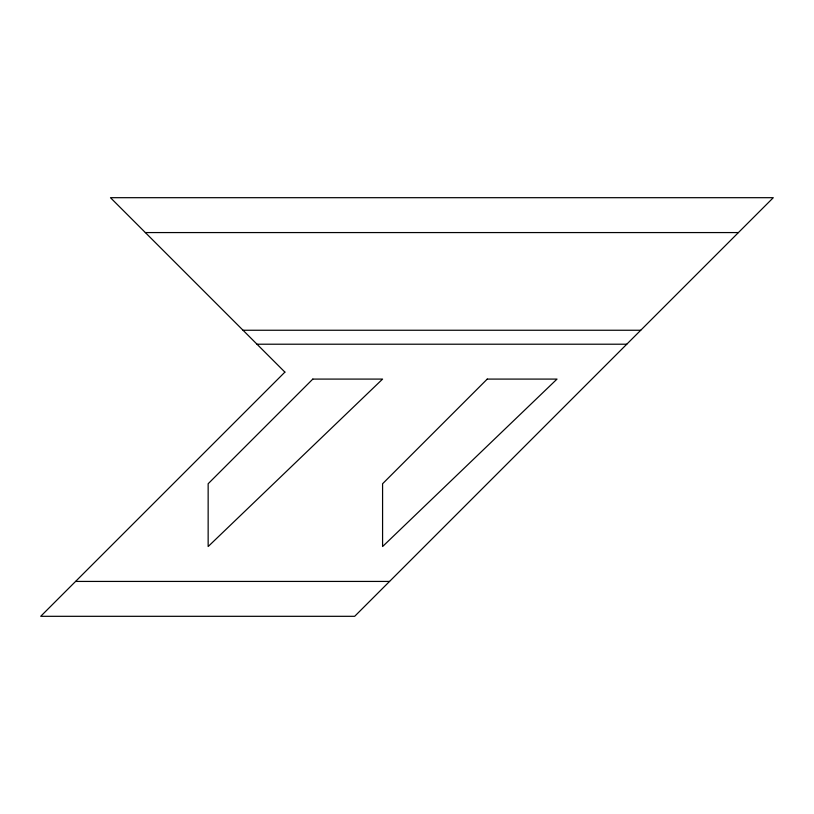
<?xml version="1.0" encoding="UTF-8"?>
<svg xmlns="http://www.w3.org/2000/svg" width="814" height="814" viewBox="0 0 814 814"><rect width="100%" height="100%" fill="white"/><g stroke="black" fill="none" stroke-linecap="round" stroke-linejoin="round"><path stroke-width="1.22" d="M145.36 232.57L738.41 232.57M243.04 330.25L640.73 330.25M256.99 344.21L626.78 344.21M75.59 581.43L389.56 581.43M284.9 372.11L40.7 616.31L354.67 616.31L773.3 197.69L110.47 197.69L284.9 372.11M312.81 379.09L208.15 483.75L208.15 546.54L382.58 379.09L312.81 379.09M487.24 379.09L382.58 483.75L382.58 546.54L557.01 379.09L487.24 379.09"/></g></svg>
